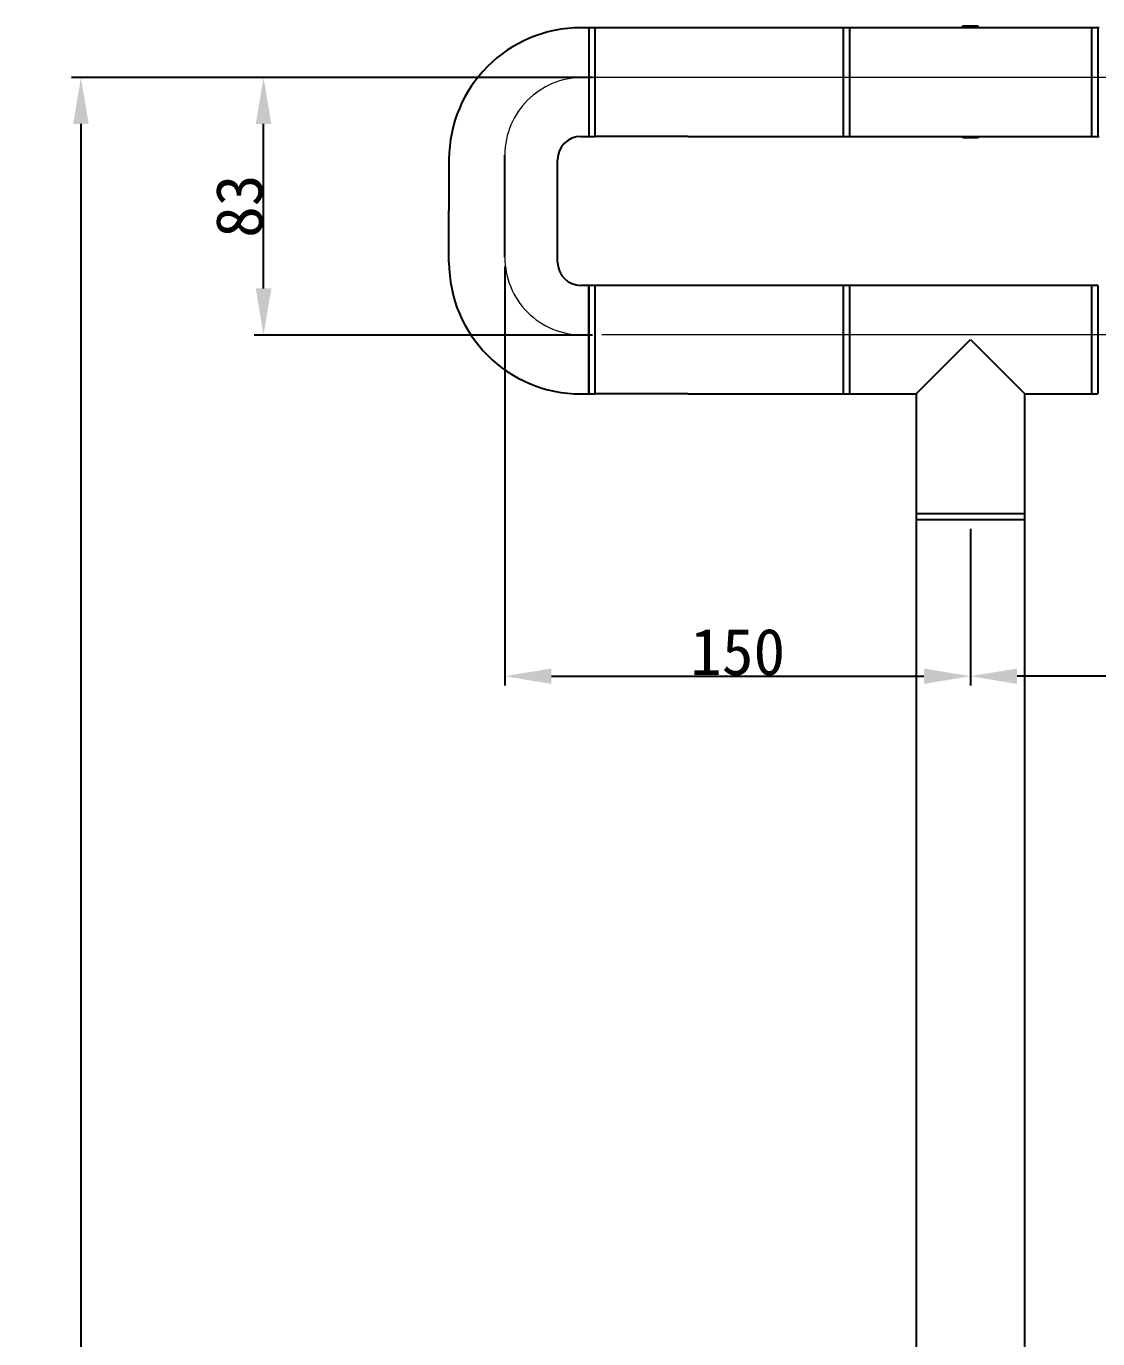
# Model space of a CAD drawing. Extents: x -1084 to 1049, y -151 to 450.
# Drawn here: x -1084.1 to -969.1, y 302 to 443 of the extents above; entities that cross this region are included whole.
import ezdxf

# ---------------------------------------------------------------- set-up
doc = ezdxf.new("R2010")
doc.units = 0
doc.header["$LTSCALE"] = 23.1
doc.header["$MEASUREMENT"] = 0
doc.linetypes.add('CENTERX2', pattern=[20.32, 12.7, -2.54, 2.54, -2.54])
doc.layers.get('0').update_dxf_attribs({"linetype": 'CONTINUOUS'})
doc.layers.get('Defpoints').update_dxf_attribs({"linetype": 'CONTINUOUS'})
doc.layers.add('中心线层', color=1, linetype='CENTERX2', lineweight=25)
doc.dimstyles.get("Standard").update_dxf_attribs({"dimtxt": 2.5, "dimasz": 0.18, "dimexe": 0.18, "dimexo": 0.0625, "dimgap": 0.09, "dimtad": 0, "dimtih": 1, "dimtoh": 1, "dimdec": 4, "dimzin": 0, "dimdsep": 46, "dimtxsty": 'Standard', "dimcen": 0.09, "dimadec": 0, "dimazin": 0, "dimtp": 0.001, "dimtm": 0.001, "dimtfac": 0.6, "dimtdec": 4, "dimtofl": 0, "dimtmove": 0, "dimatfit": 0, "dimfxl": 0, "dimtolj": 1, "dimtzin": 0, "dimarcsym": 0})

# ---------------------------------------------------------------- blocks, each defined once
blk = doc.blocks.new('*D31')
at = {"color": 0, "lineweight": -2}
for p, q in [((-799.45, 395.52), (-799.45, 372.2)), ((-982.76, 389.02), (-982.76, 372.2)), ((-804.45, 373.2), (-977.76, 373.2))]:
    blk.add_line(p, q, dxfattribs=at)
at = {"color": 0}
for points in [[(-977.76, 374.03), (-977.76, 372.37), (-982.76, 373.2)], [(-804.45, 372.37), (-804.45, 374.03), (-799.45, 373.2)]]:
    blk.add_solid(points, dxfattribs=at)
at = {"layer": 'Defpoints', "color": 0}
for p in [(-799.45, 396.52), (-982.76, 390.02), (-982.76, 373.2)]:
    blk.add_point(p, dxfattribs=at)
at = {"color": 0, "insert": (-891.1, 375.79), "char_height": 5, "attachment_point": 5}
blk.add_mtext('\\A1;550', dxfattribs=at)
blk = doc.blocks.new('*D32')
at = {"color": 0, "lineweight": -2}
for p, q in [((-1032.76, 417.22), (-1032.76, 372.2)), ((-1027.76, 373.2), (-987.76, 373.2)), ((-982.76, 372.2), (-982.76, 372.2))]:
    blk.add_line(p, q, dxfattribs=at)
at = {"color": 0}
for points in [[(-1027.76, 374.03), (-1027.76, 372.37), (-1032.76, 373.2)], [(-987.76, 372.37), (-987.76, 374.03), (-982.76, 373.2)]]:
    blk.add_solid(points, dxfattribs=at)
at = {"layer": 'Defpoints', "color": 0}
for p in [(-1032.76, 418.22), (-982.76, 373.2), (-982.76, 373.2)]:
    blk.add_point(p, dxfattribs=at)
at = {"color": 0, "insert": (-1007.76, 375.79), "char_height": 5, "attachment_point": 5}
blk.add_mtext('\\A1;150', dxfattribs=at)
blk = doc.blocks.new('*D33')
at = {"color": 0, "lineweight": -2}
for p, q in [((-1023.34, 437.52), (-1059.67, 437.52)), ((-1058.67, 414.85), (-1058.67, 432.52)), ((-1023.34, 409.85), (-1059.67, 409.85))]:
    blk.add_line(p, q, dxfattribs=at)
at = {"color": 0}
for points in [[(-1057.83, 432.52), (-1059.5, 432.52), (-1058.67, 437.52)], [(-1059.5, 414.85), (-1057.83, 414.85), (-1058.67, 409.85)]]:
    blk.add_solid(points, dxfattribs=at)
at = {"layer": 'Defpoints', "color": 0}
for p in [(-1058.67, 437.52), (-1022.34, 437.52), (-1022.34, 409.85)]:
    blk.add_point(p, dxfattribs=at)
at = {"color": 0, "insert": (-1061.26, 423.69), "char_height": 5, "attachment_point": 5, "rotation": 90}
blk.add_mtext('\\A1;83', dxfattribs=at)
blk = doc.blocks.new('*D35')
at = {"color": 0, "lineweight": -2}
for p, q in [((-1059.67, 437.52), (-1079.28, 437.52)), ((-1078.28, 432.52), (-1078.28, 159.21)), ((-996.59, 154.21), (-1079.28, 154.21))]:
    blk.add_line(p, q, dxfattribs=at)
at = {"color": 0}
for points in [[(-1077.44, 432.52), (-1079.11, 432.52), (-1078.28, 437.52)], [(-1079.11, 159.21), (-1077.44, 159.21), (-1078.28, 154.21)]]:
    blk.add_solid(points, dxfattribs=at)
at = {"layer": 'Defpoints', "color": 0}
for p in [(-1058.67, 437.52), (-1078.28, 154.21), (-995.59, 154.21)]:
    blk.add_point(p, dxfattribs=at)
at = {"color": 0, "insert": (-1080.87, 295.86), "char_height": 5, "attachment_point": 5, "rotation": 90}
blk.add_mtext('\\A1;850', dxfattribs=at)

msp = doc.modelspace()

# ---------------------------------------------------------------- linework, layer by layer
at = {"color": 7, "linetype": 'Continuous', "lineweight": 25}
for p, q in [((-1023.75825, 442.84992), (-1024.5915, 442.84992)), ((-1023.09165, 442.84992), (-1023.75825, 442.84992)), ((-1023.75825, 442.84992), (-1023.75825, 437.01717)), ((-1023.75825, 442.84992), (-1023.75825, 432.46856)), ((-1023.09165, 442.84992), (-1023.09165, 431.18442)), ((-1023.09165, 442.84992), (-1023.09165, 432.46856)), ((-996.4276, 442.84992), (-1013.0926, 442.84992)), ((-995.761, 442.84992), (-996.4276, 442.84992)), ((-996.4276, 442.84992), (-996.4276, 431.18442)), ((-996.4276, 442.84992), (-996.4276, 433.71144)), ((-982.7623, 442.84992), (-995.761, 442.84992)), ((-995.761, 442.84992), (-995.761, 431.18442)), ((-995.761, 442.84992), (-995.761, 433.71144)), ((-981.93457, 443.01734), (-983.60107, 443.0158)), ((-983.60092, 442.84992), (-983.60107, 443.0158)), ((-969.7636, 442.84992), (-982.7623, 442.84992)), ((-981.93442, 442.84992), (-981.93457, 443.01734)), ((-969.097, 442.84992), (-969.7636, 442.84992)), ((-969.7636, 442.84992), (-969.7636, 431.18442)), ((-969.7636, 442.84992), (-969.7636, 433.71144)), ((-968.95305, 442.84992), (-969.097, 442.84992)), ((-969.097, 442.84992), (-969.097, 437.02068)), ((-969.097, 442.84992), (-969.097, 433.71144)), ((-1023.75825, 437.01717), (-1023.75825, 431.18442)), ((-969.097, 437.02068), (-969.097, 431.18442)), ((-996.4276, 433.71144), (-996.4276, 431.18442)), ((-995.761, 433.71144), (-995.761, 431.18442)), ((-969.7636, 433.71144), (-969.7636, 431.18442)), ((-969.097, 433.71144), (-969.097, 431.18442)), ((-1023.75825, 432.46856), (-1023.75825, 431.18442)), ((-1023.09165, 432.46856), (-1023.09165, 431.18442)), ((-1024.5915, 431.18442), (-1023.75825, 431.18442)), ((-1023.75825, 431.18442), (-1023.09165, 431.18442)), ((-1013.0926, 431.18442), (-996.4276, 431.18442)), ((-996.4276, 431.18442), (-995.761, 431.18442)), ((-995.761, 431.18442), (-982.7623, 431.18442)), ((-983.59019, 431.18442), (-983.59003, 431.01701)), ((-981.92353, 431.01854), (-983.59003, 431.01701)), ((-982.7623, 431.18442), (-969.7636, 431.18442)), ((-981.92369, 431.18442), (-981.92353, 431.01854)), ((-969.7636, 431.18442), (-969.097, 431.18442)), ((-969.097, 431.18442), (-968.95345, 431.18442)), ((-1038.75675, 428.68467), (-1038.75675, 423.21855)), ((-1027.09125, 423.21855), (-1027.09125, 428.68467)), ((-1023.75825, 415.18602), (-1024.5915, 415.18602)), ((-1023.09165, 415.18602), (-1023.75825, 415.18602)), ((-1023.75825, 409.35327), (-1023.75825, 415.18602)), ((-1023.75825, 415.18602), (-1023.75825, 406.04754)), ((-1023.09165, 415.18602), (-1023.09165, 403.52052)), ((-1023.09165, 415.18602), (-1023.09165, 406.04754)), ((-996.4276, 415.18602), (-1013.0926, 415.18602)), ((-995.761, 415.18602), (-996.4276, 415.18602)), ((-996.4276, 415.18602), (-996.4276, 403.52052)), ((-996.4276, 415.18602), (-996.4276, 406.04754)), ((-969.7636, 415.18602), (-995.761, 415.18602)), ((-995.761, 415.18602), (-995.761, 403.52052)), ((-995.761, 415.18602), (-995.761, 406.04754)), ((-969.097, 415.18602), (-969.7636, 415.18602)), ((-969.7636, 415.18602), (-969.7636, 403.52052)), ((-969.7636, 415.18602), (-969.7636, 406.04754)), ((-969.097, 415.18602), (-969.097, 406.04754)), ((-1023.75825, 403.52052), (-1023.75825, 409.35327)), ((-988.59505, 403.52052), (-982.7623, 409.35327)), ((-982.7623, 409.35327), (-976.92955, 403.52052)), ((-1023.75825, 406.04754), (-1023.75825, 403.52052)), ((-1023.09165, 406.04754), (-1023.09165, 403.52052)), ((-996.4276, 406.04754), (-996.4276, 403.52052)), ((-995.761, 406.04754), (-995.761, 403.52052)), ((-969.7636, 406.04754), (-969.7636, 403.52052)), ((-969.097, 406.04754), (-969.097, 403.52052)), ((-1024.5915, 403.52052), (-1023.75825, 403.52052)), ((-1023.75825, 403.52052), (-1023.09165, 403.52052)), ((-1013.0926, 403.52052), (-996.4276, 403.52052)), ((-996.4276, 403.52052), (-995.761, 403.52052)), ((-995.761, 403.52052), (-988.59505, 403.52052)), ((-988.59505, 403.52052), (-988.59505, 390.68847)), ((-976.92955, 390.68847), (-976.92955, 403.52052)), ((-976.92955, 403.52052), (-969.7636, 403.52052)), ((-969.7636, 403.52052), (-969.097, 403.52052)), ((-988.59505, 390.68847), (-988.59505, 390.02187)), ((-988.59505, 390.68847), (-982.7623, 390.68847)), ((-988.59505, 390.68847), (-976.92955, 390.68847)), ((-982.7623, 390.68847), (-976.92955, 390.68847)), ((-976.92955, 390.02187), (-976.92955, 390.68847)), ((-988.59505, 390.02187), (-988.59505, 158.54502)), ((-988.59505, 390.02187), (-976.92955, 390.02187)), ((-988.59505, 390.02187), (-983.15008, 390.02187)), ((-983.15008, 390.02187), (-976.92955, 390.02187)), ((-976.92955, 158.54502), (-976.92955, 390.02187))]:
    msp.add_line(p, q, dxfattribs=at)
for p, q in [((-1013.0926, 442.84992), (-1023.09165, 442.84992)), ((-1013.0926, 431.18442), (-1023.09165, 431.18442)), ((-1038.75675, 417.68577), (-1038.75675, 423.21855)), ((-1027.09125, 417.68577), (-1027.09125, 423.21855)), ((-1013.0926, 415.18602), (-1023.09165, 415.18602)), ((-1013.0926, 403.52052), (-1023.09165, 403.52052))]:
    msp.add_line(p, q)
at = {"color": 1}
msp.add_line((-1032.75727, 418.22261), (-1032.75735, 429.18462), dxfattribs=at)
at = {"color": 7, "linetype": 'Continuous', "lineweight": 25}
for centre, radius, start, end in [((-1024.5915, 428.68467), 14.16525, 90, 180), ((-1024.5915, 428.68467), 2.49975, 90, 180), ((-1024.5915, 417.68577), 14.16525, 180, 270), ((-1024.5915, 417.68577), 2.49975, 180, 270)]:
    msp.add_arc(centre, radius, start, end, dxfattribs=at)
at = {"layer": '中心线层', "linetype": 'CENTERX2', "lineweight": 18}
for p, q in [((-799.4473, 437.51712), (-1024.42485, 437.51712)), ((-799.4473, 409.85322), (-1022.34168, 409.85322))]:
    msp.add_line(p, q, dxfattribs=at)
for centre, start, end in [((-1024.42485, 429.18462), 90, 180), ((-1024.42485, 418.18572), 179.7463751, 270)]:
    msp.add_arc(centre, 8.3325, start, end, dxfattribs=at)

# ---------------------------------------------------------------- dimensions: what is measured, and where the dimension line sits
for base, p1, p2, text, picture, middle in [((-1078.27764, 154.21212), (-1058.66691, 437.51712), (-995.59435, 154.21212), '850', '*D35', (-1080.86664, 295.86462)), ((-1058.66691, 437.51712), (-1022.34168, 409.85322), (-1022.34168, 437.51712), '83', '*D33', (-1061.25591, 423.68517))]:
    dim = msp.add_linear_dim(base=base, p1=p1, p2=p2, angle=90, text=text, dimstyle='Standard', override={"dimtxt": 5, "dimasz": 5, "dimexe": 1, "dimexo": 1, "dimgap": 0.089, "dimtad": 1, "dimtih": 0, "dimtoh": 0, "dimlfac": 1, "dimcen": 3.78, "dimtp": 0, "dimtm": 0, "dimtfac": 1, "dimatfit": 3})
    dim.commit()
    dim.dimension.update_dxf_attribs({"geometry": picture, "text_midpoint": middle})
for p1, p2, text, picture, middle in [((-1032.75727, 418.22261), (-982.7623, 373.20029), '150', '*D32', (-1007.75979, 375.78929)), ((-799.4473, 396.52122), (-982.7623, 390.02187), '550', '*D31', (-891.1048, 375.78929))]:
    dim = msp.add_linear_dim(base=(-982.7623, 373.20029), p1=p1, p2=p2, text=text, dimstyle='Standard', override={"dimtxt": 5, "dimasz": 5, "dimexe": 1, "dimexo": 1, "dimgap": 0.089, "dimtad": 1, "dimtih": 0, "dimtoh": 0, "dimlfac": 1, "dimcen": 3.78, "dimtp": 0, "dimtm": 0, "dimtfac": 1, "dimatfit": 3})
    dim.commit()
    dim.dimension.update_dxf_attribs({"geometry": picture, "text_midpoint": middle})

doc.saveas('drawing.dxf')
